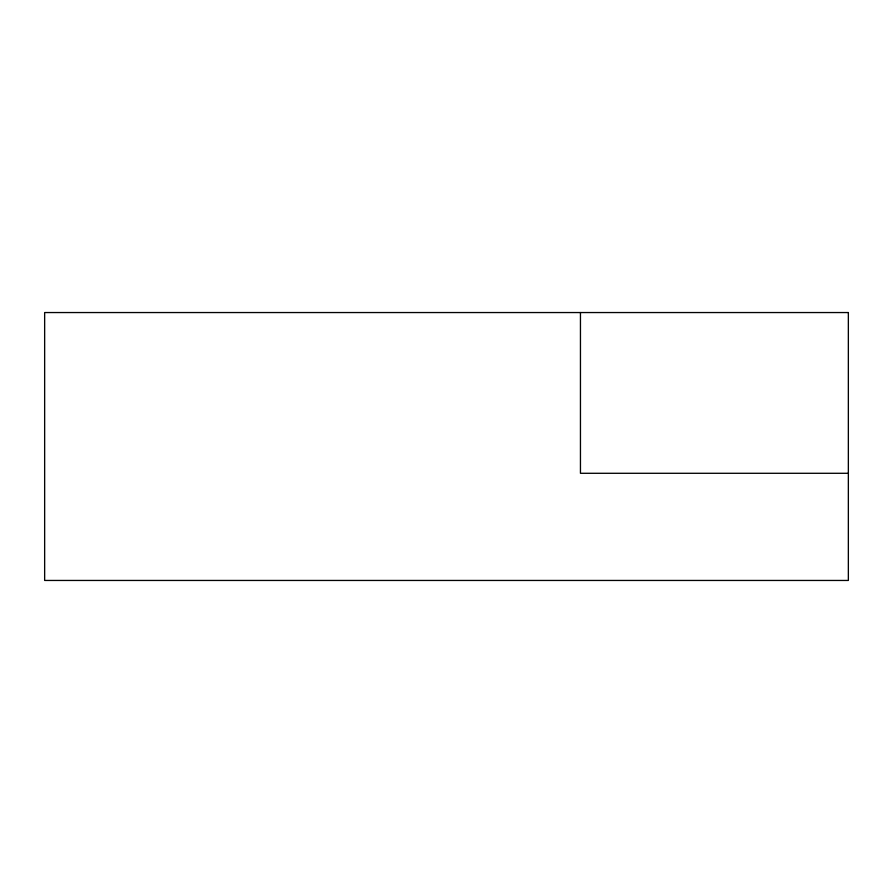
<?xml version="1.0" encoding="UTF-8"?>
<svg xmlns="http://www.w3.org/2000/svg" width="893" height="893" viewBox="0 0 893 893"><rect width="100%" height="100%" fill="white"/><g stroke="black" fill="none" stroke-linecap="round" stroke-linejoin="round"><path stroke-width="1.34" d="M848.35 473.29L580.45 473.29L580.45 312.55M848.35 312.55L44.65 312.55L44.65 580.45L848.35 580.45L848.35 312.55"/></g></svg>
